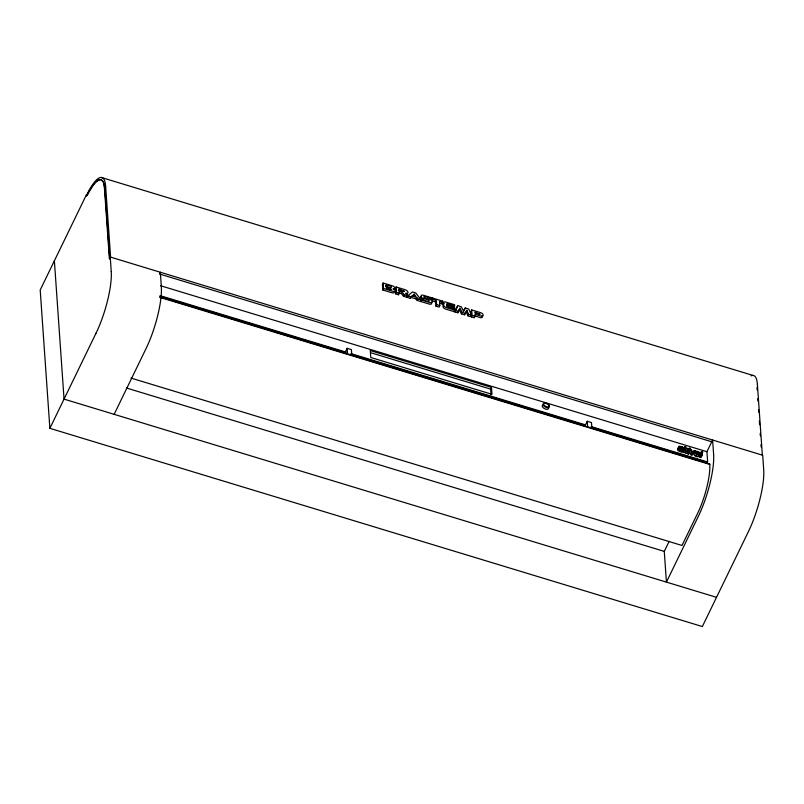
<?xml version="1.0" encoding="UTF-8"?>
<svg xmlns="http://www.w3.org/2000/svg" width="804" height="804" viewBox="0 0 804 804"><rect width="100%" height="100%" fill="white"/><g stroke="black" fill="none" stroke-linecap="round" stroke-linejoin="round"><path stroke-width="1.21" d="M690.194 448.33C689.782 450.049 688.254 446.813 690.254 448.401M699.771 457.024L701.058 457.597L699.792 456.973M701.912 455.848L700.646 455.215L701.932 455.788M684.626 448.23L684.315 450.34L686.626 451.466A1.528 0.804 25.9 0 0 687.963 451.144L687.118 452.893A1.528 0.804 25.9 0 1 685.772 453.225L683.41 451.969L684.626 448.23L683.782 447.979L682.928 449.727L683.772 449.989M678.797 446.974L679.058 446.3A1.618 0.854 25.9 0 1 679.491 446.16L681.903 446.753A1.588 0.834 25.9 0 1 683.39 448.25L682.083 452.059L680.928 451.707L681.822 449.687A1.819 0.955 25.9 0 1 680.757 449.677L680.164 449.496A1.819 0.955 25.9 0 1 678.405 447.999A1.819 0.955 25.9 0 1 679.822 447.346L682.204 447.798L678.797 446.974L677.953 448.732L678.204 448.059A1.618 0.854 25.9 0 1 678.636 447.918L678.636 447.918M680.928 451.707L681.822 449.687M683.782 447.979L683.902 447.356L684.747 447.617L684.938 446.582L686.113 446.944L685.923 447.979L688.134 448.642L687.169 451.014L684.958 450.34M687.169 451.014L688.134 448.642M695.169 452.994A2.06 1.085 25.9 0 0 694.485 453.416L694.174 454.572A1.879 0.985 25.9 0 0 696.083 456.37L697.008 456.652A1.909 1.005 25.9 0 0 698.706 456.25L699.932 453.305A1.648 0.864 25.9 0 0 698.415 451.768L696.797 451.275A2.06 1.085 25.9 0 0 695.329 451.667L695.028 452.813A1.879 0.985 25.9 0 0 696.937 454.612L697.862 454.903A1.909 1.005 25.9 0 0 699.55 454.491L696.425 453.647L696.555 452.451L698.696 452.974L697.349 452.099A1.387 0.724 25.9 0 0 696.445 452.3M702.053 455.004L702.616 451.948L701.49 451.607L699.993 456.381L701.199 456.752L702.053 455.004L700.847 454.632L699.993 456.381M688.525 454.019L690.033 449.225L688.907 448.883L688.063 450.632L687.34 453.657L688.525 454.019L689.179 450.974L686.696 450.833M700.847 454.632L701.49 451.607M682.083 452.059L682.546 449.999M687.34 453.657L688.907 448.883M457.898 312.786L459.205 309.439L461.426 313.861L464.511 314.796L465.225 313.319L462.139 312.384L459.918 307.962L457.898 312.786L455.064 311.932L457.647 305.671L461.335 306.786L463.556 311.068L465.275 307.982L468.802 309.058L471.435 315.208L470.712 316.686L467.888 315.821L466.119 311.701L466.843 310.223L468.601 314.344L467.888 315.821M455.064 311.932L457.647 305.671M104.419 188.015A43.537 10.693 -73.1 0 0 86.51 196.086L86.42 194.779L40.2 290.023L49.868 428.331L702.344 626.547L748.564 531.303A45.828 11.256 -73.1 0 0 763.71 469.757L762.705 455.245L110.228 257.019L109.384 258.777L104.43 187.985M49.868 428.331L96.088 333.087M159.483 273.993L160.338 272.244L161.343 286.737M114.148 414.331L146.187 348.303A45.828 11.256 -73.1 0 0 161.333 286.757M351.79 355.197L351.398 349.629L347.157 348.333L345.137 352.484L159.895 296.204M383.136 283.038L383.518 288.495L392.854 291.329A2.593 1.357 25.9 0 0 395.146 290.546A2.07 1.085 25.9 0 0 393.146 288.747A2.07 1.085 25.9 0 0 394.975 288.113A2.593 1.357 25.9 0 0 392.473 285.872L383.136 283.038L382.423 284.515L382.804 289.973L392.141 292.807A2.593 1.357 25.9 0 0 394.432 292.023A2.07 1.085 25.9 0 0 394.402 291.832M382.804 289.973L383.518 288.495M385.428 286.546L386.141 285.068C392.463 285.118 393.93 290.103 386.211 285.983L386.141 285.068M407.457 295.772L405.698 293.219A2.593 1.357 25.9 0 0 408 292.455L407.99 292.344A3.115 1.628 25.9 0 0 404.985 289.671L396.131 286.978L395.417 288.455L395.799 293.922L398.583 294.767L399.156 291.229L402.171 292.153L404.221 294.787L407.457 295.772L406.744 297.249L403.497 296.264L401.457 293.631L399.437 293.018M395.799 293.922L396.513 292.445L396.131 286.978M398.292 290.606L399.005 289.128L404.392 291.309L399.065 289.942L399.005 289.128M401.457 293.631L402.171 292.153M403.497 296.264L404.221 294.787M407.045 297.339L407.769 295.862L412.171 292.153A1.035 0.543 25.9 0 1 412.985 292.103L415.155 292.756A1.035 0.543 25.9 0 1 416.01 293.319L421.135 299.922L417.899 298.937L416.753 297.47L411.99 296.023L410.291 298.324L407.045 297.339L408.814 295.852M410.291 298.324L411.99 296.023M413.477 295.641L414.191 294.163L415.849 296.304L412.764 295.369L414.191 294.163M431.406 300.666L432.029 297.892L423.396 295.269A2.593 1.357 25.9 0 0 421.115 295.812A7.085 3.718 25.9 0 0 421.135 296.445A2.593 1.357 25.9 0 0 423.638 298.676C433.014 300.083 429.577 303.671 421.668 298.967L420.422 301.399L417.175 300.415L416.04 298.947L416.753 297.47M417.175 300.415L417.899 298.937M431.416 302.485A2.593 1.357 25.9 0 1 431.517 302.736A6.462 3.387 25.9 0 1 431.597 303.329A2.593 1.357 25.9 0 1 429.296 304.103L421.035 301.59L421.668 298.967M431.316 299.369L432.029 297.892M442.743 302.415L442.652 301.118L432.874 298.143L432.24 300.917L435.597 301.932L435.889 306.103L439.105 307.078L439.818 305.6L439.527 301.44L442.743 302.415L442.019 303.892L439.878 303.239M432.24 300.917L432.874 298.143M435.597 301.932L436.311 300.455L432.964 299.44M435.889 306.103L436.602 304.626L436.311 300.455M442.652 301.118L442.019 303.892M446.974 307.46L447.697 305.982L446.712 304.414L453.366 306.445L454.903 308.173L447.697 305.982M444.089 303.409A2.593 1.357 25.9 0 0 442.873 304.344L443.044 306.806A2.593 1.357 25.9 0 0 445.557 309.037L454.33 311.701L455.044 310.223L446.27 307.56A2.593 1.357 25.9 0 1 443.768 305.329L443.597 302.867A2.593 1.357 25.9 0 1 445.888 302.093L454.662 304.766L454.039 307.54L453.948 306.244M461.426 313.861L462.139 312.384M465.275 307.982L463.416 311.52M471.707 309.942L470.993 311.419L471.375 316.887L474.44 317.811L475.013 314.284L480.852 316.052A2.593 1.357 25.9 0 0 483.154 315.289A7.085 3.718 25.9 0 0 483.083 314.635A2.593 1.357 25.9 0 0 480.621 312.645L471.707 309.942L472.089 315.409L471.375 316.887M491.033 394.905L490.631 389.136L491.485 387.387L370.272 350.564L370.755 357.478L491.968 394.302L491.485 387.387M591.875 428.14L591.483 422.562L587.242 421.276L585.222 425.416L350.584 354.142M684.083 448.33L684.938 446.582M690.214 449.275L689.37 451.034L690.716 454.682L691.963 455.064L695.43 450.863L694.123 450.461L692.355 452.119L691.44 449.647L690.214 449.275L691.571 452.933L690.716 454.682M691.963 455.064L695.43 450.863M702.616 451.948L701.771 453.707L700.636 453.366M591.201 426.612L707.651 461.988L706.937 451.707L712.605 440.019L713.62 454.511M713.61 454.541A45.828 11.256 -73.1 0 1 698.465 516.108L666.426 582.116L664.275 551.393L669.149 541.333M87.375 195.231L88.902 192.297M464.511 314.796L466.843 310.223M89.415 191.312C92.349 186.97 94.983 180.739 100.661 179.654L103.455 181.935L104.791 188.096L109.736 258.878L110.59 257.129L105.636 186.337M688.606 449.717L688.656 450.491M678.837 449.838L679.008 450.471M101.294 177.453L753.067 375.458M432.12 299.188C423.989 294.696 419.155 297.259 429.778 299.269A2.593 1.357 25.9 0 1 432.24 301.259A6.462 3.387 25.9 0 1 432.311 301.852A2.593 1.357 25.9 0 1 430.009 302.626L421.748 300.113M454.752 306.063L447.617 303.892A1.035 0.543 25.9 0 0 446.692 304.203L446.823 306.022A1.035 0.543 25.9 0 0 447.828 306.907L454.963 309.078L455.044 310.223M474.3 315.761L480.139 317.53A2.593 1.357 25.9 0 0 482.42 316.987A7.085 3.718 25.9 0 0 482.41 316.354A2.593 1.357 25.9 0 0 482.098 315.59M396.513 292.445L399.297 293.289M407.769 295.862L411.015 296.847M436.602 304.626L439.818 305.6M455.778 310.455L458.612 311.309M468.601 314.344L471.435 315.208M472.089 315.409L475.164 316.334M411.276 297.5L416.04 298.947M160.147 274.194L712.294 441.939M160.669 285.752L706.937 451.707M370.624 352.685L490.631 389.136M688.013 449.265L685.812 448.592L685.782 450.562M699.792 454.049L696.405 453.024L696.465 452.381M693.269 452.22L694.586 452.612M681.772 449.959L682.938 450.31L681.862 447.918L681.943 448.632L679.651 448.109L680.978 449.104A1.176 0.613 25.9 0 0 681.943 448.823L682.938 450.31M688.194 451.908L689.38 452.26M691.571 452.933L692.817 453.305M679.259 450.592L680.134 450.853A1.176 0.613 25.9 0 0 681.058 450.662M685.762 452.572L684.837 452.28M696.877 455.948L695.761 455.546M160.187 295.671L346.273 352.202M351.077 353.659L585.191 424.783M591.855 427.437L707.389 462.531M159.916 296.907L709.791 463.958L709.862 467.626A36.642 9.005 -73.1 0 1 697.671 513.233L682.013 545.474L130.941 378.061M159.916 297.39L709.801 464.441M126.409 387.99L664.275 551.393M716.525 597.332L64.049 399.116L54.381 260.808M684.807 450.833L684.234 450.099M683.963 452.582L683.39 451.848M757.398 384.342L762.353 455.134M756.996 387.448L757.167 389.93M757.77 398.623L757.951 401.106M758.554 409.799L758.725 412.281M759.338 420.974L759.599 424.703M760.202 433.396L760.383 435.879M760.986 444.572L761.157 447.054M587.242 421.276L587.634 426.844M454.25 310.555L454.33 311.701M420.954 300.445L421.035 301.59M398.432 292.706L398.583 294.767M347.157 348.333L347.549 353.911M110.228 257.019L111.243 271.511M111.233 271.541A45.828 11.256 -73.1 0 1 96.088 333.107M680.978 451.446A1.819 0.955 25.9 0 1 679.913 451.436L679.31 451.255A1.819 0.955 25.9 0 1 677.641 450.009A1.819 0.955 25.9 0 1 678.264 449.034M86.772 194.869A45.828 11.256 -73.1 0 1 105.625 186.367M751.107 375.86A45.828 11.256 -73.1 0 1 757.388 384.372M406.382 294.847A2.593 1.357 25.9 0 0 407.276 293.932L407.276 293.822A3.115 1.628 25.9 0 0 407.216 293.53M545.594 403.296A3.477 1.829 25.9 0 1 549.393 406.904A3.477 1.829 25.9 0 1 544.308 406.382A3.477 1.829 25.9 0 1 544.65 403.206M548.67 408.06A3.477 1.829 25.9 0 1 544.338 408.553A3.477 1.829 25.9 0 1 543.062 404.955M421.819 299.651A2.593 1.357 25.9 0 1 420.412 297.922M420.412 297.922A7.085 3.718 25.9 0 1 420.402 297.289A2.593 1.357 25.9 0 1 420.783 296.766M391.659 289.551L386.362 288.244L386.302 287.329L391.659 289.551M479.938 314.213L474.923 312.987L474.873 312.173L479.938 314.213M681.903 446.753L681.762 447.366L681.903 446.753M681.943 448.632L681.792 447.898L681.943 448.632M544.479 405.548A2.945 1.548 25.9 0 0 549.072 406.342A2.945 1.548 25.9 0 0 545.755 403.196A2.945 1.548 25.9 0 0 544.479 405.548"/></g></svg>
